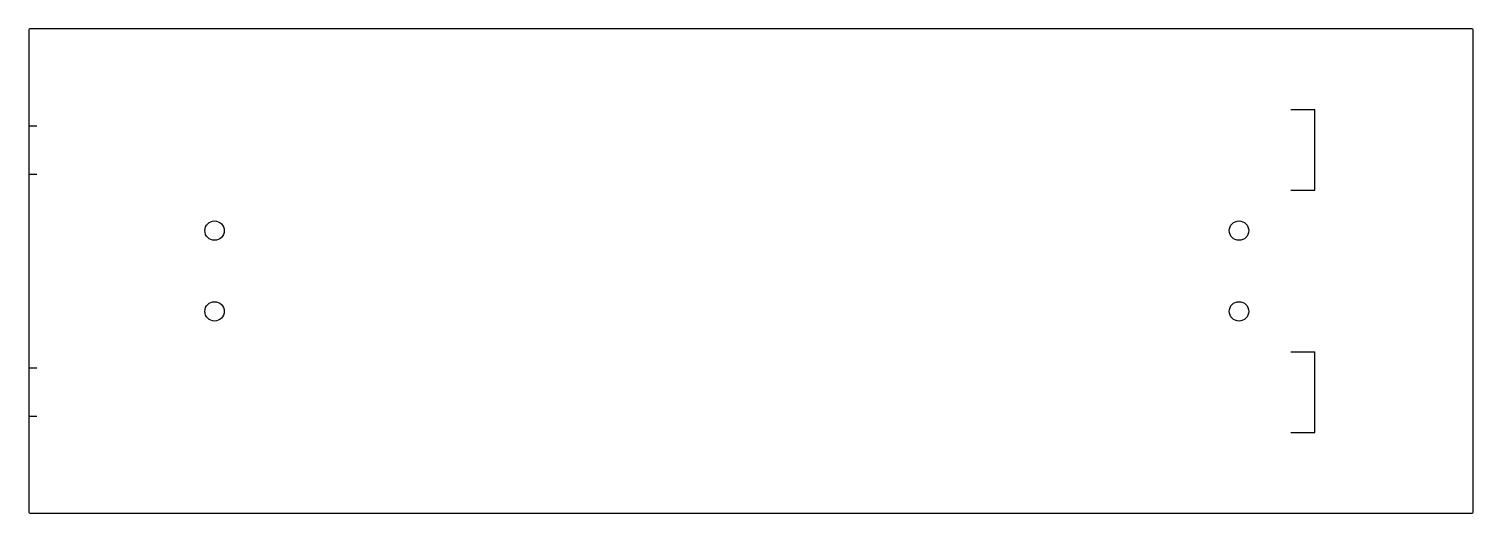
# Model space of a CAD drawing. Extents: x 0 to 894, y 0 to 300.
import ezdxf

# ---------------------------------------------------------------- set-up
doc = ezdxf.new("R2010")
doc.units = 0
doc.header["$MEASUREMENT"] = 0
doc.layers.get('0').update_dxf_attribs({"linetype": 'CONTINUOUS'})

msp = doc.modelspace()

# ---------------------------------------------------------------- linework, layer by layer
for p, q in [((0, 299.5), (0, 0.5)), ((894, 300), (0.5, 300)), ((894.5, 0.5), (894.5, 299.5)), ((0.5, 0), (894, 0))]:
    msp.add_line(p, q)
at = {"color": 1}
for p, q in [((781.5, 250), (796.5, 250)), ((796.5, 200), (796.5, 250)), ((0, 240), (5, 240)), ((0, 210), (5, 210)), ((781.5, 200), (796.5, 200)), ((781.5, 100), (796.5, 100)), ((796.5, 50), (796.5, 100)), ((0, 90), (5, 90)), ((0, 60), (5, 60)), ((781.5, 50), (796.5, 50))]:
    msp.add_line(p, q, dxfattribs=at)
for centre in [(115, 175), (749.5, 175), (115, 125), (749.5, 125)]:
    msp.add_circle(centre, 6)
for centre, start, end in [((0.5, 299.5), 90, 180), ((894, 299.5), 0, 90), ((0.5, 0.5), 180, 270), ((894, 0.5), 270, 0)]:
    msp.add_arc(centre, 0.5, start, end)

doc.saveas('drawing.dxf')
